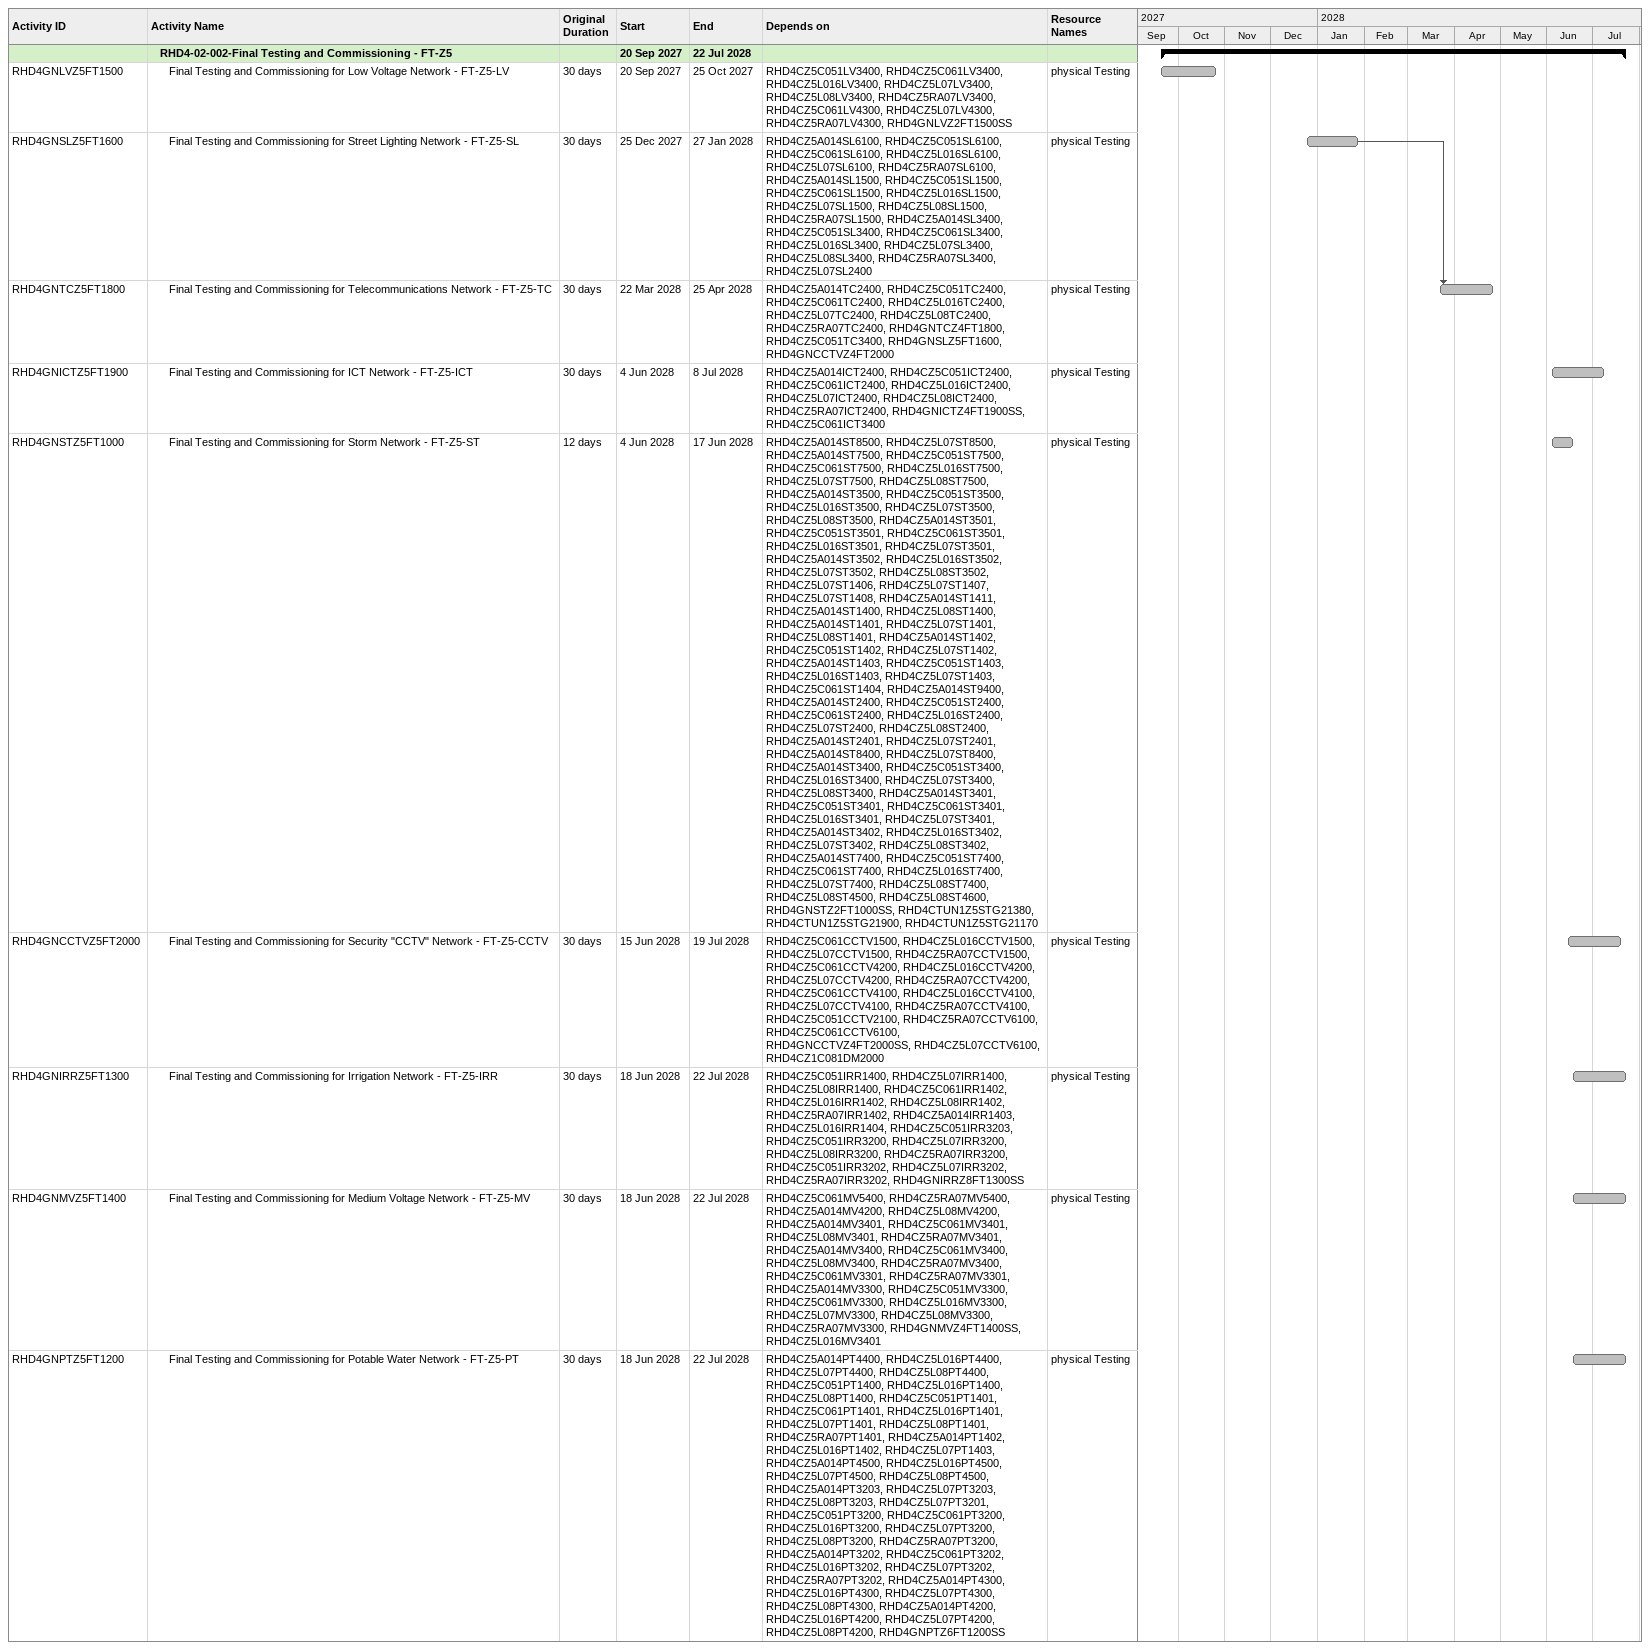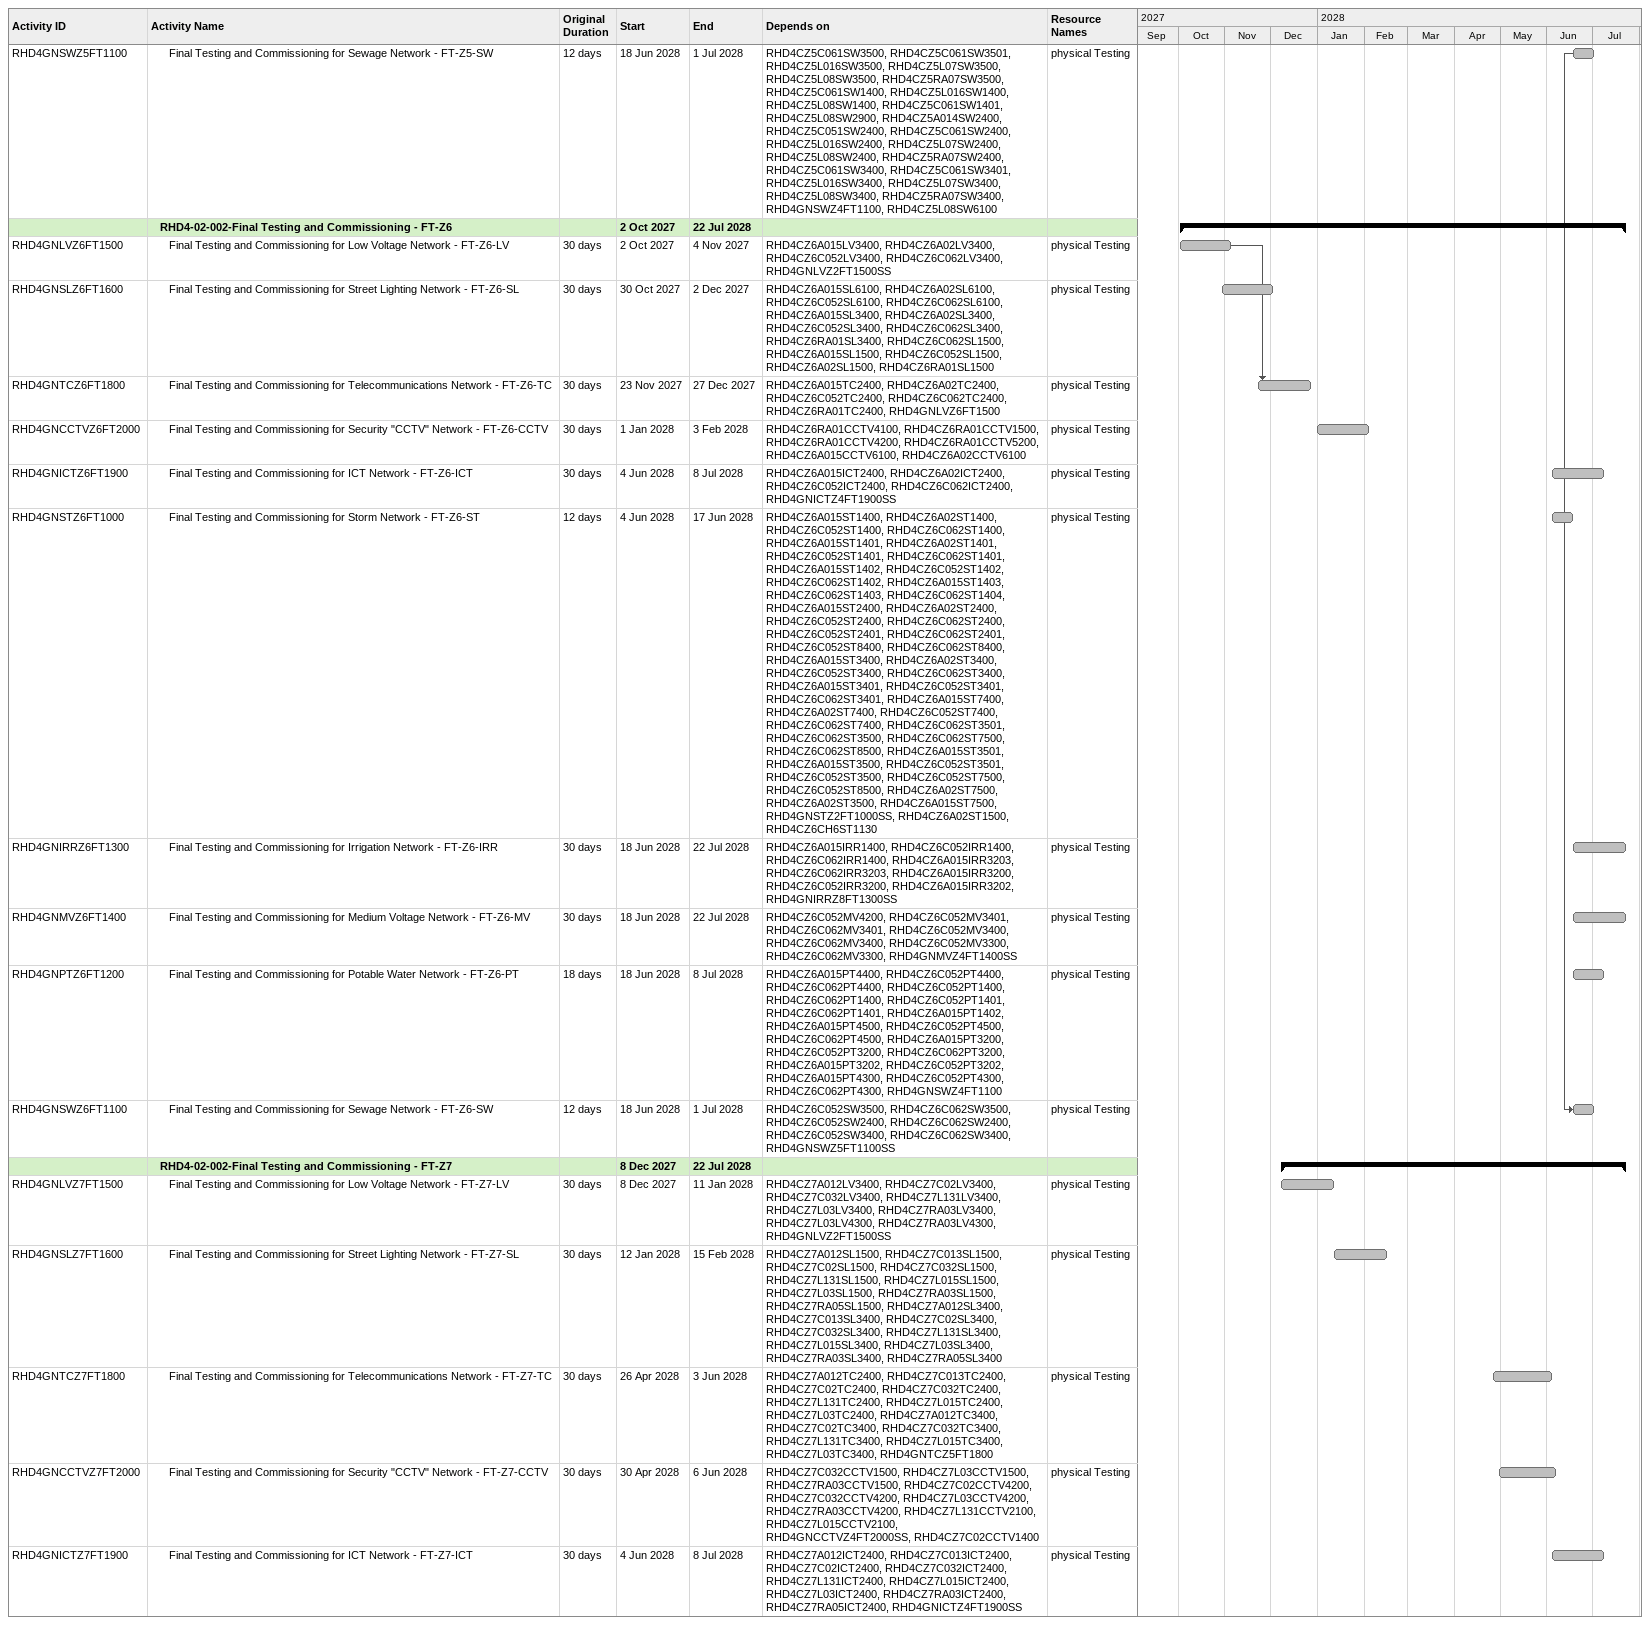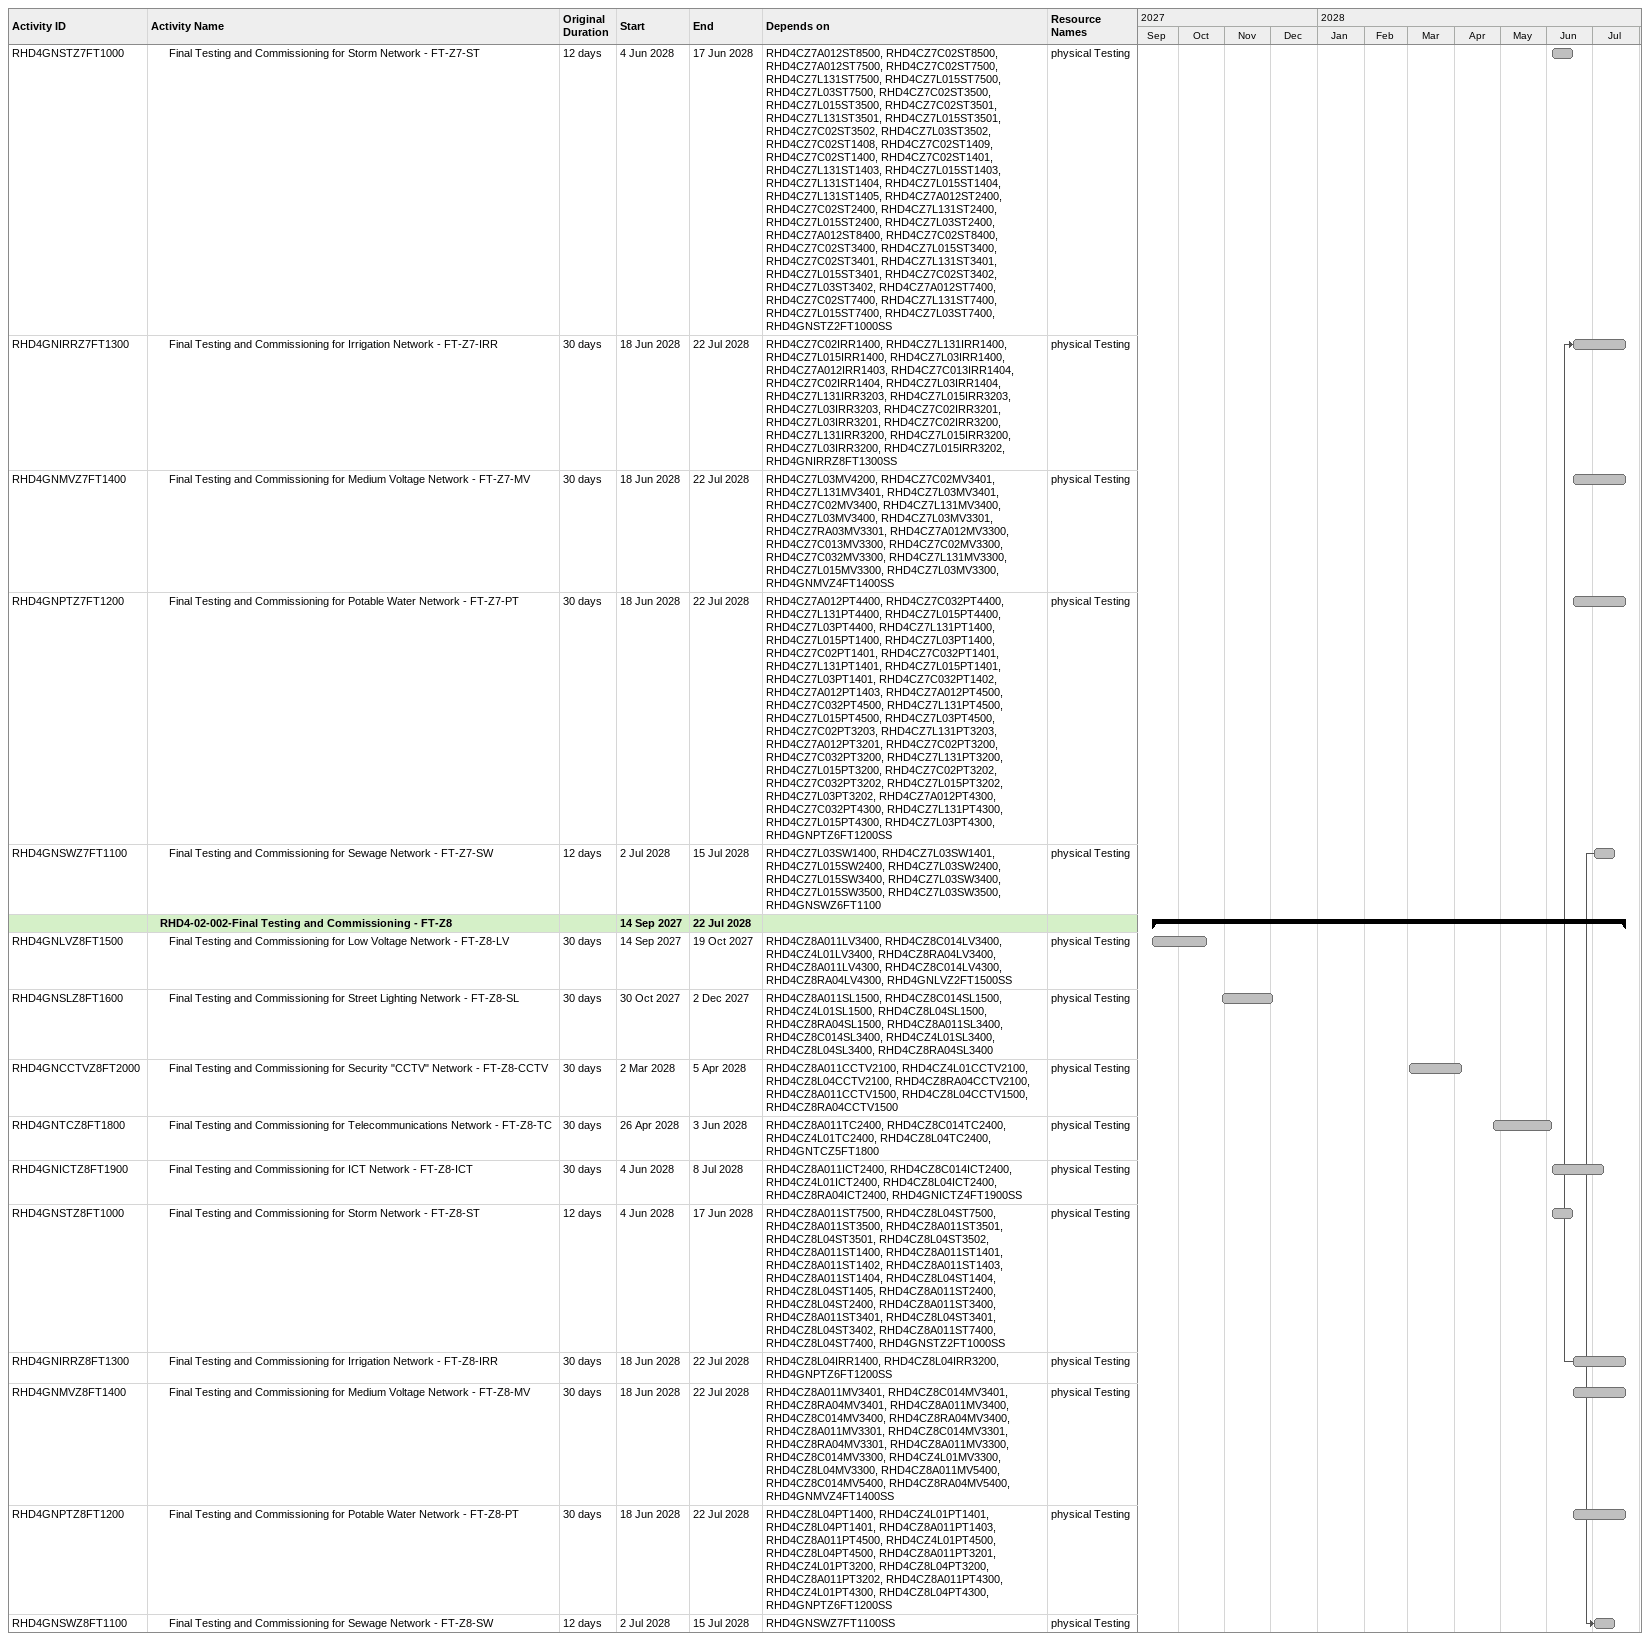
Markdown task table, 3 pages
| ID | Level | Task | Original duration | Start | Finish | Predecessors | Resources |
|---|---|---|---|---|---|---|---|
|  | 2 | **RHD4-02-002-Final Testing and Commissioning - FT-Z5** |  | 2027-09-20 | 2028-07-22 |  |  |
| RHD4GNLVZ5FT1500 | 3 | Final Testing and Commissioning for Low Voltage Network - FT-Z5-LV | 30d | 2027-09-20 | 2027-10-25 | RHD4CZ5C051LV3400, RHD4CZ5C061LV3400, RHD4CZ5L016LV3400, RHD4CZ5L07LV3400, RHD4CZ5L08LV3400, RHD4CZ5RA07LV3400, RHD4CZ5C061LV4300, RHD4CZ5L07LV4300, RHD4CZ5RA07LV4300, RHD4GNLVZ2FT1500SS | physical Testing |
| RHD4GNSLZ5FT1600 | 3 | Final Testing and Commissioning for Street Lighting Network - FT-Z5-SL | 30d | 2027-12-25 | 2028-01-27 | RHD4CZ5A014SL6100, RHD4CZ5C051SL6100, RHD4CZ5C061SL6100, RHD4CZ5L016SL6100, RHD4CZ5L07SL6100, RHD4CZ5RA07SL6100, RHD4CZ5A014SL1500, RHD4CZ5C051SL1500, RHD4CZ5C061SL1500, RHD4CZ5L016SL1500, RHD4CZ5L07SL1500, RHD4CZ5L08SL1500, RHD4CZ5RA07SL1500, RHD4CZ5A014SL3400, RHD4CZ5C051SL3400, RHD4CZ5C061SL3400, RHD4CZ5L016SL3400, RHD4CZ5L07SL3400, RHD4CZ5L08SL3400, RHD4CZ5RA07SL3400, RHD4CZ5L07SL2400 | physical Testing |
| RHD4GNTCZ5FT1800 | 3 | Final Testing and Commissioning for Telecommunications Network - FT-Z5-TC | 30d | 2028-03-22 | 2028-04-25 | RHD4CZ5A014TC2400, RHD4CZ5C051TC2400, RHD4CZ5C061TC2400, RHD4CZ5L016TC2400, RHD4CZ5L07TC2400, RHD4CZ5L08TC2400, RHD4CZ5RA07TC2400, RHD4GNTCZ4FT1800, RHD4CZ5C051TC3400, RHD4GNSLZ5FT1600, RHD4GNCCTVZ4FT2000 | physical Testing |
| RHD4GNICTZ5FT1900 | 3 | Final Testing and Commissioning for ICT Network - FT-Z5-ICT | 30d | 2028-06-04 | 2028-07-08 | RHD4CZ5A014ICT2400, RHD4CZ5C051ICT2400, RHD4CZ5C061ICT2400, RHD4CZ5L016ICT2400, RHD4CZ5L07ICT2400, RHD4CZ5L08ICT2400, RHD4CZ5RA07ICT2400, RHD4GNICTZ4FT1900SS, RHD4CZ5C061ICT3400 | physical Testing |
| RHD4GNSTZ5FT1000 | 3 | Final Testing and Commissioning for Storm Network - FT-Z5-ST | 12d | 2028-06-04 | 2028-06-17 | RHD4CZ5A014ST8500, RHD4CZ5L07ST8500, RHD4CZ5A014ST7500, RHD4CZ5C051ST7500, RHD4CZ5C061ST7500, RHD4CZ5L016ST7500, RHD4CZ5L07ST7500, RHD4CZ5L08ST7500, RHD4CZ5A014ST3500, RHD4CZ5C051ST3500, RHD4CZ5L016ST3500, RHD4CZ5L07ST3500, RHD4CZ5L08ST3500, RHD4CZ5A014ST3501, RHD4CZ5C051ST3501, RHD4CZ5C061ST3501, RHD4CZ5L016ST3501, RHD4CZ5L07ST3501, RHD4CZ5A014ST3502, RHD4CZ5L016ST3502, RHD4CZ5L07ST3502, RHD4CZ5L08ST3502, RHD4CZ5L07ST1406, RHD4CZ5L07ST1407, RHD4CZ5L07ST1408, RHD4CZ5A014ST1411, RHD4CZ5A014ST1400, RHD4CZ5L08ST1400, RHD4CZ5A014ST1401, RHD4CZ5L07ST1401, RHD4CZ5L08ST1401, RHD4CZ5A014ST1402, RHD4CZ5C051ST1402, RHD4CZ5L07ST1402, RHD4CZ5A014ST1403, RHD4CZ5C051ST1403, RHD4CZ5L016ST1403, RHD4CZ5L07ST1403, RHD4CZ5C061ST1404, RHD4CZ5A014ST9400, RHD4CZ5A014ST2400, RHD4CZ5C051ST2400, RHD4CZ5C061ST2400, RHD4CZ5L016ST2400, RHD4CZ5L07ST2400, RHD4CZ5L08ST2400, RHD4CZ5A014ST2401, RHD4CZ5L07ST2401, RHD4CZ5A014ST8400, RHD4CZ5L07ST8400, RHD4CZ5A014ST3400, RHD4CZ5C051ST3400, RHD4CZ5L016ST3400, RHD4CZ5L07ST3400, RHD4CZ5L08ST3400, RHD4CZ5A014ST3401, RHD4CZ5C051ST3401, RHD4CZ5C061ST3401, RHD4CZ5L016ST3401, RHD4CZ5L07ST3401, RHD4CZ5A014ST3402, RHD4CZ5L016ST3402, RHD4CZ5L07ST3402, RHD4CZ5L08ST3402, RHD4CZ5A014ST7400, RHD4CZ5C051ST7400, RHD4CZ5C061ST7400, RHD4CZ5L016ST7400, RHD4CZ5L07ST7400, RHD4CZ5L08ST7400, RHD4CZ5L08ST4500, RHD4CZ5L08ST4600, RHD4GNSTZ2FT1000SS, RHD4CTUN1Z5STG21380, RHD4CTUN1Z5STG21900, RHD4CTUN1Z5STG21170 | physical Testing |
| RHD4GNCCTVZ5FT2000 | 3 | Final Testing and Commissioning for Security "CCTV" Network - FT-Z5-CCTV | 30d | 2028-06-15 | 2028-07-19 | RHD4CZ5C061CCTV1500, RHD4CZ5L016CCTV1500, RHD4CZ5L07CCTV1500, RHD4CZ5RA07CCTV1500, RHD4CZ5C061CCTV4200, RHD4CZ5L016CCTV4200, RHD4CZ5L07CCTV4200, RHD4CZ5RA07CCTV4200, RHD4CZ5C061CCTV4100, RHD4CZ5L016CCTV4100, RHD4CZ5L07CCTV4100, RHD4CZ5RA07CCTV4100, RHD4CZ5C051CCTV2100, RHD4CZ5RA07CCTV6100, RHD4CZ5C061CCTV6100, RHD4GNCCTVZ4FT2000SS, RHD4CZ5L07CCTV6100, RHD4CZ1C081DM2000 | physical Testing |
| RHD4GNIRRZ5FT1300 | 3 | Final Testing and Commissioning for Irrigation Network - FT-Z5-IRR | 30d | 2028-06-18 | 2028-07-22 | RHD4CZ5C051IRR1400, RHD4CZ5L07IRR1400, RHD4CZ5L08IRR1400, RHD4CZ5C061IRR1402, RHD4CZ5L016IRR1402, RHD4CZ5L08IRR1402, RHD4CZ5RA07IRR1402, RHD4CZ5A014IRR1403, RHD4CZ5L016IRR1404, RHD4CZ5C051IRR3203, RHD4CZ5C051IRR3200, RHD4CZ5L07IRR3200, RHD4CZ5L08IRR3200, RHD4CZ5RA07IRR3200, RHD4CZ5C051IRR3202, RHD4CZ5L07IRR3202, RHD4CZ5RA07IRR3202, RHD4GNIRRZ8FT1300SS | physical Testing |
| RHD4GNMVZ5FT1400 | 3 | Final Testing and Commissioning for Medium Voltage Network - FT-Z5-MV | 30d | 2028-06-18 | 2028-07-22 | RHD4CZ5C061MV5400, RHD4CZ5RA07MV5400, RHD4CZ5A014MV4200, RHD4CZ5L08MV4200, RHD4CZ5A014MV3401, RHD4CZ5C061MV3401, RHD4CZ5L08MV3401, RHD4CZ5RA07MV3401, RHD4CZ5A014MV3400, RHD4CZ5C061MV3400, RHD4CZ5L08MV3400, RHD4CZ5RA07MV3400, RHD4CZ5C061MV3301, RHD4CZ5RA07MV3301, RHD4CZ5A014MV3300, RHD4CZ5C051MV3300, RHD4CZ5C061MV3300, RHD4CZ5L016MV3300, RHD4CZ5L07MV3300, RHD4CZ5L08MV3300, RHD4CZ5RA07MV3300, RHD4GNMVZ4FT1400SS, RHD4CZ5L016MV3401 | physical Testing |
| RHD4GNPTZ5FT1200 | 3 | Final Testing and Commissioning for Potable Water Network - FT-Z5-PT | 30d | 2028-06-18 | 2028-07-22 | RHD4CZ5A014PT4400, RHD4CZ5L016PT4400, RHD4CZ5L07PT4400, RHD4CZ5L08PT4400, RHD4CZ5C051PT1400, RHD4CZ5L016PT1400, RHD4CZ5L08PT1400, RHD4CZ5C051PT1401, RHD4CZ5C061PT1401, RHD4CZ5L016PT1401, RHD4CZ5L07PT1401, RHD4CZ5L08PT1401, RHD4CZ5RA07PT1401, RHD4CZ5A014PT1402, RHD4CZ5L016PT1402, RHD4CZ5L07PT1403, RHD4CZ5A014PT4500, RHD4CZ5L016PT4500, RHD4CZ5L07PT4500, RHD4CZ5L08PT4500, RHD4CZ5A014PT3203, RHD4CZ5L07PT3203, RHD4CZ5L08PT3203, RHD4CZ5L07PT3201, RHD4CZ5C051PT3200, RHD4CZ5C061PT3200, RHD4CZ5L016PT3200, RHD4CZ5L07PT3200, RHD4CZ5L08PT3200, RHD4CZ5RA07PT3200, RHD4CZ5A014PT3202, RHD4CZ5C061PT3202, RHD4CZ5L016PT3202, RHD4CZ5L07PT3202, RHD4CZ5RA07PT3202, RHD4CZ5A014PT4300, RHD4CZ5L016PT4300, RHD4CZ5L07PT4300, RHD4CZ5L08PT4300, RHD4CZ5A014PT4200, RHD4CZ5L016PT4200, RHD4CZ5L07PT4200, RHD4CZ5L08PT4200, RHD4GNPTZ6FT1200SS | physical Testing |
| RHD4GNSWZ5FT1100 | 3 | Final Testing and Commissioning for Sewage Network - FT-Z5-SW | 12d | 2028-06-18 | 2028-07-01 | RHD4CZ5C061SW3500, RHD4CZ5C061SW3501, RHD4CZ5L016SW3500, RHD4CZ5L07SW3500, RHD4CZ5L08SW3500, RHD4CZ5RA07SW3500, RHD4CZ5C061SW1400, RHD4CZ5L016SW1400, RHD4CZ5L08SW1400, RHD4CZ5C061SW1401, RHD4CZ5L08SW2900, RHD4CZ5A014SW2400, RHD4CZ5C051SW2400, RHD4CZ5C061SW2400, RHD4CZ5L016SW2400, RHD4CZ5L07SW2400, RHD4CZ5L08SW2400, RHD4CZ5RA07SW2400, RHD4CZ5C061SW3400, RHD4CZ5C061SW3401, RHD4CZ5L016SW3400, RHD4CZ5L07SW3400, RHD4CZ5L08SW3400, RHD4CZ5RA07SW3400, RHD4GNSWZ4FT1100, RHD4CZ5L08SW6100 | physical Testing |
|  | 2 | **RHD4-02-002-Final Testing and Commissioning - FT-Z6** |  | 2027-10-02 | 2028-07-22 |  |  |
| RHD4GNLVZ6FT1500 | 3 | Final Testing and Commissioning for Low Voltage Network - FT-Z6-LV | 30d | 2027-10-02 | 2027-11-04 | RHD4CZ6A015LV3400, RHD4CZ6A02LV3400, RHD4CZ6C052LV3400, RHD4CZ6C062LV3400, RHD4GNLVZ2FT1500SS | physical Testing |
| RHD4GNSLZ6FT1600 | 3 | Final Testing and Commissioning for Street Lighting Network - FT-Z6-SL | 30d | 2027-10-30 | 2027-12-02 | RHD4CZ6A015SL6100, RHD4CZ6A02SL6100, RHD4CZ6C052SL6100, RHD4CZ6C062SL6100, RHD4CZ6A015SL3400, RHD4CZ6A02SL3400, RHD4CZ6C052SL3400, RHD4CZ6C062SL3400, RHD4CZ6RA01SL3400, RHD4CZ6C062SL1500, RHD4CZ6A015SL1500, RHD4CZ6C052SL1500, RHD4CZ6A02SL1500, RHD4CZ6RA01SL1500 | physical Testing |
| RHD4GNTCZ6FT1800 | 3 | Final Testing and Commissioning for Telecommunications Network - FT-Z6-TC | 30d | 2027-11-23 | 2027-12-27 | RHD4CZ6A015TC2400, RHD4CZ6A02TC2400, RHD4CZ6C052TC2400, RHD4CZ6C062TC2400, RHD4CZ6RA01TC2400, RHD4GNLVZ6FT1500 | physical Testing |
| RHD4GNCCTVZ6FT2000 | 3 | Final Testing and Commissioning for Security "CCTV" Network - FT-Z6-CCTV | 30d | 2028-01-01 | 2028-02-03 | RHD4CZ6RA01CCTV4100, RHD4CZ6RA01CCTV1500, RHD4CZ6RA01CCTV4200, RHD4CZ6RA01CCTV5200, RHD4CZ6A015CCTV6100, RHD4CZ6A02CCTV6100 | physical Testing |
| RHD4GNICTZ6FT1900 | 3 | Final Testing and Commissioning for ICT Network - FT-Z6-ICT | 30d | 2028-06-04 | 2028-07-08 | RHD4CZ6A015ICT2400, RHD4CZ6A02ICT2400, RHD4CZ6C052ICT2400, RHD4CZ6C062ICT2400, RHD4GNICTZ4FT1900SS | physical Testing |
| RHD4GNSTZ6FT1000 | 3 | Final Testing and Commissioning for Storm Network - FT-Z6-ST | 12d | 2028-06-04 | 2028-06-17 | RHD4CZ6A015ST1400, RHD4CZ6A02ST1400, RHD4CZ6C052ST1400, RHD4CZ6C062ST1400, RHD4CZ6A015ST1401, RHD4CZ6A02ST1401, RHD4CZ6C052ST1401, RHD4CZ6C062ST1401, RHD4CZ6A015ST1402, RHD4CZ6C052ST1402, RHD4CZ6C062ST1402, RHD4CZ6A015ST1403, RHD4CZ6C062ST1403, RHD4CZ6C062ST1404, RHD4CZ6A015ST2400, RHD4CZ6A02ST2400, RHD4CZ6C052ST2400, RHD4CZ6C062ST2400, RHD4CZ6C052ST2401, RHD4CZ6C062ST2401, RHD4CZ6C052ST8400, RHD4CZ6C062ST8400, RHD4CZ6A015ST3400, RHD4CZ6A02ST3400, RHD4CZ6C052ST3400, RHD4CZ6C062ST3400, RHD4CZ6A015ST3401, RHD4CZ6C052ST3401, RHD4CZ6C062ST3401, RHD4CZ6A015ST7400, RHD4CZ6A02ST7400, RHD4CZ6C052ST7400, RHD4CZ6C062ST7400, RHD4CZ6C062ST3501, RHD4CZ6C062ST3500, RHD4CZ6C062ST7500, RHD4CZ6C062ST8500, RHD4CZ6A015ST3501, RHD4CZ6A015ST3500, RHD4CZ6C052ST3501, RHD4CZ6C052ST3500, RHD4CZ6C052ST7500, RHD4CZ6C052ST8500, RHD4CZ6A02ST7500, RHD4CZ6A02ST3500, RHD4CZ6A015ST7500, RHD4GNSTZ2FT1000SS, RHD4CZ6A02ST1500, RHD4CZ6CH6ST1130 | physical Testing |
| RHD4GNIRRZ6FT1300 | 3 | Final Testing and Commissioning for Irrigation Network - FT-Z6-IRR | 30d | 2028-06-18 | 2028-07-22 | RHD4CZ6A015IRR1400, RHD4CZ6C052IRR1400, RHD4CZ6C062IRR1400, RHD4CZ6A015IRR3203, RHD4CZ6C062IRR3203, RHD4CZ6A015IRR3200, RHD4CZ6C052IRR3200, RHD4CZ6A015IRR3202, RHD4GNIRRZ8FT1300SS | physical Testing |
| RHD4GNMVZ6FT1400 | 3 | Final Testing and Commissioning for Medium Voltage Network - FT-Z6-MV | 30d | 2028-06-18 | 2028-07-22 | RHD4CZ6C052MV4200, RHD4CZ6C052MV3401, RHD4CZ6C062MV3401, RHD4CZ6C052MV3400, RHD4CZ6C062MV3400, RHD4CZ6C052MV3300, RHD4CZ6C062MV3300, RHD4GNMVZ4FT1400SS | physical Testing |
| RHD4GNPTZ6FT1200 | 3 | Final Testing and Commissioning for Potable Water Network - FT-Z6-PT | 18d | 2028-06-18 | 2028-07-08 | RHD4CZ6A015PT4400, RHD4CZ6C052PT4400, RHD4CZ6C062PT4400, RHD4CZ6C052PT1400, RHD4CZ6C062PT1400, RHD4CZ6C052PT1401, RHD4CZ6C062PT1401, RHD4CZ6A015PT1402, RHD4CZ6A015PT4500, RHD4CZ6C052PT4500, RHD4CZ6C062PT4500, RHD4CZ6A015PT3200, RHD4CZ6C052PT3200, RHD4CZ6C062PT3200, RHD4CZ6A015PT3202, RHD4CZ6C052PT3202, RHD4CZ6A015PT4300, RHD4CZ6C052PT4300, RHD4CZ6C062PT4300, RHD4GNSWZ4FT1100 | physical Testing |
| RHD4GNSWZ6FT1100 | 3 | Final Testing and Commissioning for Sewage Network - FT-Z6-SW | 12d | 2028-06-18 | 2028-07-01 | RHD4CZ6C052SW3500, RHD4CZ6C062SW3500, RHD4CZ6C052SW2400, RHD4CZ6C062SW2400, RHD4CZ6C052SW3400, RHD4CZ6C062SW3400, RHD4GNSWZ5FT1100SS | physical Testing |
|  | 2 | **RHD4-02-002-Final Testing and Commissioning - FT-Z7** |  | 2027-12-08 | 2028-07-22 |  |  |
| RHD4GNLVZ7FT1500 | 3 | Final Testing and Commissioning for Low Voltage Network - FT-Z7-LV | 30d | 2027-12-08 | 2028-01-11 | RHD4CZ7A012LV3400, RHD4CZ7C02LV3400, RHD4CZ7C032LV3400, RHD4CZ7L131LV3400, RHD4CZ7L03LV3400, RHD4CZ7RA03LV3400, RHD4CZ7L03LV4300, RHD4CZ7RA03LV4300, RHD4GNLVZ2FT1500SS | physical Testing |
| RHD4GNSLZ7FT1600 | 3 | Final Testing and Commissioning for Street Lighting Network - FT-Z7-SL | 30d | 2028-01-12 | 2028-02-15 | RHD4CZ7A012SL1500, RHD4CZ7C013SL1500, RHD4CZ7C02SL1500, RHD4CZ7C032SL1500, RHD4CZ7L131SL1500, RHD4CZ7L015SL1500, RHD4CZ7L03SL1500, RHD4CZ7RA03SL1500, RHD4CZ7RA05SL1500, RHD4CZ7A012SL3400, RHD4CZ7C013SL3400, RHD4CZ7C02SL3400, RHD4CZ7C032SL3400, RHD4CZ7L131SL3400, RHD4CZ7L015SL3400, RHD4CZ7L03SL3400, RHD4CZ7RA03SL3400, RHD4CZ7RA05SL3400 | physical Testing |
| RHD4GNTCZ7FT1800 | 3 | Final Testing and Commissioning for Telecommunications Network - FT-Z7-TC | 30d | 2028-04-26 | 2028-06-03 | RHD4CZ7A012TC2400, RHD4CZ7C013TC2400, RHD4CZ7C02TC2400, RHD4CZ7C032TC2400, RHD4CZ7L131TC2400, RHD4CZ7L015TC2400, RHD4CZ7L03TC2400, RHD4CZ7A012TC3400, RHD4CZ7C02TC3400, RHD4CZ7C032TC3400, RHD4CZ7L131TC3400, RHD4CZ7L015TC3400, RHD4CZ7L03TC3400, RHD4GNTCZ5FT1800 | physical Testing |
| RHD4GNCCTVZ7FT2000 | 3 | Final Testing and Commissioning for Security "CCTV" Network - FT-Z7-CCTV | 30d | 2028-04-30 | 2028-06-06 | RHD4CZ7C032CCTV1500, RHD4CZ7L03CCTV1500, RHD4CZ7RA03CCTV1500, RHD4CZ7C02CCTV4200, RHD4CZ7C032CCTV4200, RHD4CZ7L03CCTV4200, RHD4CZ7RA03CCTV4200, RHD4CZ7L131CCTV2100, RHD4CZ7L015CCTV2100, RHD4GNCCTVZ4FT2000SS, RHD4CZ7C02CCTV1400 | physical Testing |
| RHD4GNICTZ7FT1900 | 3 | Final Testing and Commissioning for ICT Network - FT-Z7-ICT | 30d | 2028-06-04 | 2028-07-08 | RHD4CZ7A012ICT2400, RHD4CZ7C013ICT2400, RHD4CZ7C02ICT2400, RHD4CZ7C032ICT2400, RHD4CZ7L131ICT2400, RHD4CZ7L015ICT2400, RHD4CZ7L03ICT2400, RHD4CZ7RA03ICT2400, RHD4CZ7RA05ICT2400, RHD4GNICTZ4FT1900SS | physical Testing |
| RHD4GNSTZ7FT1000 | 3 | Final Testing and Commissioning for Storm Network - FT-Z7-ST | 12d | 2028-06-04 | 2028-06-17 | RHD4CZ7A012ST8500, RHD4CZ7C02ST8500, RHD4CZ7A012ST7500, RHD4CZ7C02ST7500, RHD4CZ7L131ST7500, RHD4CZ7L015ST7500, RHD4CZ7L03ST7500, RHD4CZ7C02ST3500, RHD4CZ7L015ST3500, RHD4CZ7C02ST3501, RHD4CZ7L131ST3501, RHD4CZ7L015ST3501, RHD4CZ7C02ST3502, RHD4CZ7L03ST3502, RHD4CZ7C02ST1408, RHD4CZ7C02ST1409, RHD4CZ7C02ST1400, RHD4CZ7C02ST1401, RHD4CZ7L131ST1403, RHD4CZ7L015ST1403, RHD4CZ7L131ST1404, RHD4CZ7L015ST1404, RHD4CZ7L131ST1405, RHD4CZ7A012ST2400, RHD4CZ7C02ST2400, RHD4CZ7L131ST2400, RHD4CZ7L015ST2400, RHD4CZ7L03ST2400, RHD4CZ7A012ST8400, RHD4CZ7C02ST8400, RHD4CZ7C02ST3400, RHD4CZ7L015ST3400, RHD4CZ7C02ST3401, RHD4CZ7L131ST3401, RHD4CZ7L015ST3401, RHD4CZ7C02ST3402, RHD4CZ7L03ST3402, RHD4CZ7A012ST7400, RHD4CZ7C02ST7400, RHD4CZ7L131ST7400, RHD4CZ7L015ST7400, RHD4CZ7L03ST7400, RHD4GNSTZ2FT1000SS | physical Testing |
| RHD4GNIRRZ7FT1300 | 3 | Final Testing and Commissioning for Irrigation Network - FT-Z7-IRR | 30d | 2028-06-18 | 2028-07-22 | RHD4CZ7C02IRR1400, RHD4CZ7L131IRR1400, RHD4CZ7L015IRR1400, RHD4CZ7L03IRR1400, RHD4CZ7A012IRR1403, RHD4CZ7C013IRR1404, RHD4CZ7C02IRR1404, RHD4CZ7L03IRR1404, RHD4CZ7L131IRR3203, RHD4CZ7L015IRR3203, RHD4CZ7L03IRR3203, RHD4CZ7C02IRR3201, RHD4CZ7L03IRR3201, RHD4CZ7C02IRR3200, RHD4CZ7L131IRR3200, RHD4CZ7L015IRR3200, RHD4CZ7L03IRR3200, RHD4CZ7L015IRR3202, RHD4GNIRRZ8FT1300SS | physical Testing |
| RHD4GNMVZ7FT1400 | 3 | Final Testing and Commissioning for Medium Voltage Network - FT-Z7-MV | 30d | 2028-06-18 | 2028-07-22 | RHD4CZ7L03MV4200, RHD4CZ7C02MV3401, RHD4CZ7L131MV3401, RHD4CZ7L03MV3401, RHD4CZ7C02MV3400, RHD4CZ7L131MV3400, RHD4CZ7L03MV3400, RHD4CZ7L03MV3301, RHD4CZ7RA03MV3301, RHD4CZ7A012MV3300, RHD4CZ7C013MV3300, RHD4CZ7C02MV3300, RHD4CZ7C032MV3300, RHD4CZ7L131MV3300, RHD4CZ7L015MV3300, RHD4CZ7L03MV3300, RHD4GNMVZ4FT1400SS | physical Testing |
| RHD4GNPTZ7FT1200 | 3 | Final Testing and Commissioning for Potable Water Network - FT-Z7-PT | 30d | 2028-06-18 | 2028-07-22 | RHD4CZ7A012PT4400, RHD4CZ7C032PT4400, RHD4CZ7L131PT4400, RHD4CZ7L015PT4400, RHD4CZ7L03PT4400, RHD4CZ7L131PT1400, RHD4CZ7L015PT1400, RHD4CZ7L03PT1400, RHD4CZ7C02PT1401, RHD4CZ7C032PT1401, RHD4CZ7L131PT1401, RHD4CZ7L015PT1401, RHD4CZ7L03PT1401, RHD4CZ7C032PT1402, RHD4CZ7A012PT1403, RHD4CZ7A012PT4500, RHD4CZ7C032PT4500, RHD4CZ7L131PT4500, RHD4CZ7L015PT4500, RHD4CZ7L03PT4500, RHD4CZ7C02PT3203, RHD4CZ7L131PT3203, RHD4CZ7A012PT3201, RHD4CZ7C02PT3200, RHD4CZ7C032PT3200, RHD4CZ7L131PT3200, RHD4CZ7L015PT3200, RHD4CZ7C02PT3202, RHD4CZ7C032PT3202, RHD4CZ7L015PT3202, RHD4CZ7L03PT3202, RHD4CZ7A012PT4300, RHD4CZ7C032PT4300, RHD4CZ7L131PT4300, RHD4CZ7L015PT4300, RHD4CZ7L03PT4300, RHD4GNPTZ6FT1200SS | physical Testing |
| RHD4GNSWZ7FT1100 | 3 | Final Testing and Commissioning for Sewage Network - FT-Z7-SW | 12d | 2028-07-02 | 2028-07-15 | RHD4CZ7L03SW1400, RHD4CZ7L03SW1401, RHD4CZ7L015SW2400, RHD4CZ7L03SW2400, RHD4CZ7L015SW3400, RHD4CZ7L03SW3400, RHD4CZ7L015SW3500, RHD4CZ7L03SW3500, RHD4GNSWZ6FT1100 | physical Testing |
|  | 2 | **RHD4-02-002-Final Testing and Commissioning - FT-Z8** |  | 2027-09-14 | 2028-07-22 |  |  |
| RHD4GNLVZ8FT1500 | 3 | Final Testing and Commissioning for Low Voltage Network - FT-Z8-LV | 30d | 2027-09-14 | 2027-10-19 | RHD4CZ8A011LV3400, RHD4CZ8C014LV3400, RHD4CZ4L01LV3400, RHD4CZ8RA04LV3400, RHD4CZ8A011LV4300, RHD4CZ8C014LV4300, RHD4CZ8RA04LV4300, RHD4GNLVZ2FT1500SS | physical Testing |
| RHD4GNSLZ8FT1600 | 3 | Final Testing and Commissioning for Street Lighting Network - FT-Z8-SL | 30d | 2027-10-30 | 2027-12-02 | RHD4CZ8A011SL1500, RHD4CZ8C014SL1500, RHD4CZ4L01SL1500, RHD4CZ8L04SL1500, RHD4CZ8RA04SL1500, RHD4CZ8A011SL3400, RHD4CZ8C014SL3400, RHD4CZ4L01SL3400, RHD4CZ8L04SL3400, RHD4CZ8RA04SL3400 | physical Testing |
| RHD4GNCCTVZ8FT2000 | 3 | Final Testing and Commissioning for Security "CCTV" Network - FT-Z8-CCTV | 30d | 2028-03-02 | 2028-04-05 | RHD4CZ8A011CCTV2100, RHD4CZ4L01CCTV2100, RHD4CZ8L04CCTV2100, RHD4CZ8RA04CCTV2100, RHD4CZ8A011CCTV1500, RHD4CZ8L04CCTV1500, RHD4CZ8RA04CCTV1500 | physical Testing |
| RHD4GNTCZ8FT1800 | 3 | Final Testing and Commissioning for Telecommunications Network - FT-Z8-TC | 30d | 2028-04-26 | 2028-06-03 | RHD4CZ8A011TC2400, RHD4CZ8C014TC2400, RHD4CZ4L01TC2400, RHD4CZ8L04TC2400, RHD4GNTCZ5FT1800 | physical Testing |
| RHD4GNICTZ8FT1900 | 3 | Final Testing and Commissioning for ICT Network - FT-Z8-ICT | 30d | 2028-06-04 | 2028-07-08 | RHD4CZ8A011ICT2400, RHD4CZ8C014ICT2400, RHD4CZ4L01ICT2400, RHD4CZ8L04ICT2400, RHD4CZ8RA04ICT2400, RHD4GNICTZ4FT1900SS | physical Testing |
| RHD4GNSTZ8FT1000 | 3 | Final Testing and Commissioning for Storm Network - FT-Z8-ST | 12d | 2028-06-04 | 2028-06-17 | RHD4CZ8A011ST7500, RHD4CZ8L04ST7500, RHD4CZ8A011ST3500, RHD4CZ8A011ST3501, RHD4CZ8L04ST3501, RHD4CZ8L04ST3502, RHD4CZ8A011ST1400, RHD4CZ8A011ST1401, RHD4CZ8A011ST1402, RHD4CZ8A011ST1403, RHD4CZ8A011ST1404, RHD4CZ8L04ST1404, RHD4CZ8L04ST1405, RHD4CZ8A011ST2400, RHD4CZ8L04ST2400, RHD4CZ8A011ST3400, RHD4CZ8A011ST3401, RHD4CZ8L04ST3401, RHD4CZ8L04ST3402, RHD4CZ8A011ST7400, RHD4CZ8L04ST7400, RHD4GNSTZ2FT1000SS | physical Testing |
| RHD4GNIRRZ8FT1300 | 3 | Final Testing and Commissioning for Irrigation Network - FT-Z8-IRR | 30d | 2028-06-18 | 2028-07-22 | RHD4CZ8L04IRR1400, RHD4CZ8L04IRR3200, RHD4GNPTZ6FT1200SS | physical Testing |
| RHD4GNMVZ8FT1400 | 3 | Final Testing and Commissioning for Medium Voltage Network - FT-Z8-MV | 30d | 2028-06-18 | 2028-07-22 | RHD4CZ8A011MV3401, RHD4CZ8C014MV3401, RHD4CZ8RA04MV3401, RHD4CZ8A011MV3400, RHD4CZ8C014MV3400, RHD4CZ8RA04MV3400, RHD4CZ8A011MV3301, RHD4CZ8C014MV3301, RHD4CZ8RA04MV3301, RHD4CZ8A011MV3300, RHD4CZ8C014MV3300, RHD4CZ4L01MV3300, RHD4CZ8L04MV3300, RHD4CZ8A011MV5400, RHD4CZ8C014MV5400, RHD4CZ8RA04MV5400, RHD4GNMVZ4FT1400SS | physical Testing |
| RHD4GNPTZ8FT1200 | 3 | Final Testing and Commissioning for Potable Water Network - FT-Z8-PT | 30d | 2028-06-18 | 2028-07-22 | RHD4CZ8L04PT1400, RHD4CZ4L01PT1401, RHD4CZ8L04PT1401, RHD4CZ8A011PT1403, RHD4CZ8A011PT4500, RHD4CZ4L01PT4500, RHD4CZ8L04PT4500, RHD4CZ8A011PT3201, RHD4CZ4L01PT3200, RHD4CZ8L04PT3200, RHD4CZ8A011PT3202, RHD4CZ8A011PT4300, RHD4CZ4L01PT4300, RHD4CZ8L04PT4300, RHD4GNPTZ6FT1200SS | physical Testing |
| RHD4GNSWZ8FT1100 | 3 | Final Testing and Commissioning for Sewage Network - FT-Z8-SW | 12d | 2028-07-02 | 2028-07-15 | RHD4GNSWZ7FT1100SS | physical Testing |
